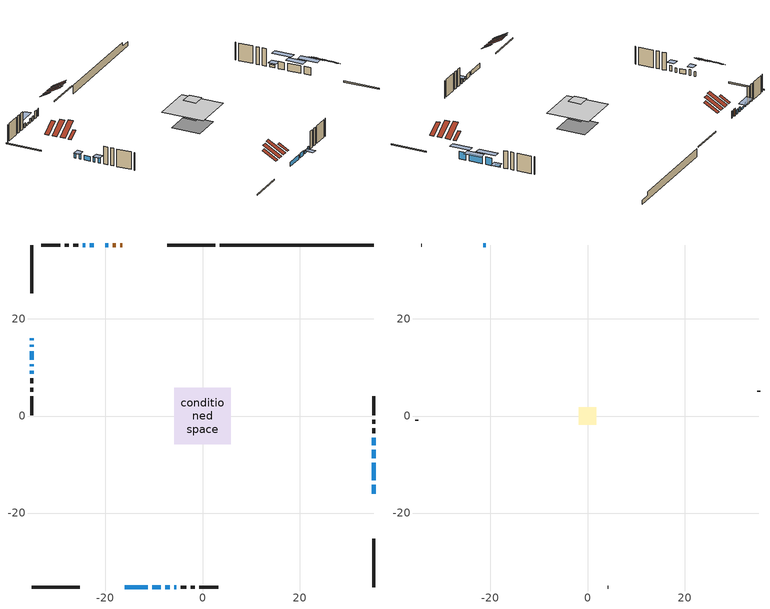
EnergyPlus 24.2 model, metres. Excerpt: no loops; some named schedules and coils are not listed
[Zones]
conditioned space
 floor outside (Floor1 construction): -1.77,-1.77 -1.77,1.77 1.77,1.77 1.77,-1.77 z0.61
 floor adiabatic (AdiabaticFloorConstruction): -5.82,-5.82 -5.82,5.82 5.82,5.82 5.82,-5.82 z3.05
 floor foundation (Slab1 construction): -3.96,-3.96 -3.96,3.96 3.96,3.96 3.96,-3.96 z-1.65
 wall outside (RimJoist1 construction): 2.65,35.26 -7.31,35.26 / -35.26,-35.26 -25.3,-35.26 / -35.26,35.26 -35.26,25.3 / 35.26,-35.26 35.26,-25.3 z0.61:0.91
 wall outside (AdiabaticWallConstruction 1): -16.57,35.26 -16.95,35.26 / -17.88,35.26 -18.49,35.26 z0.61:2.64
 wall outside (AdiabaticWallConstruction): 35.26,-16.04 35.26,-14.21 / 35.26,-13.28 35.26,-9.63 z0.61:2.69; -16.04,-35.26 -11.26,-35.26 / -10.33,-35.26 -8.56,-35.26 / -19.42,35.26 -20.09,35.26 / -35.26,16.04 -35.26,15.61 / -5.81,-35.26 -5.37,-35.26 / -24.21,35.26 -24.66,35.26 / -35.26,13.33 -35.26,11.63 / -35.26,10.71 -35.26,10.28 z0.61:1.83; -35.26,14.69 -35.26,14.25 z0.61:2.24; -7.63,-35.26 -6.74,-35.26 / -22.39,35.26 -23.28,35.26 z0.61:1.22; 35.26,-8.7 35.26,-6.92 z0.61:2.64; 35.26,-5.99 35.26,-4.51 z0.61:1.35; -35.26,9.35 -35.26,8.74 z0.61:2.26
 wall outside (Wall1 construction): -25.58,35.26 -26.66,35.26 / -4.44,-35.26 -3.36,-35.26 / -35.26,7.81 -35.26,6.73 / 35.26,-3.58 35.26,-2.51 z0.61:5.49
 wall outside (Wall2 construction): -27.59,35.26 -28.38,35.26 / -2.43,-35.26 -1.64,-35.26 / -35.26,5.8 -35.26,5.01 / 35.26,-1.58 35.26,-0.78 z0.61:5.49
 wall outside (Wall3 construction): -29.31,35.26 -33.25,35.26 / -0.71,-35.26 3.23,-35.26 / -35.26,4.08 -35.26,0.14 / 35.26,0.14 35.26,4.09 z0.61:5.49
 wall foundation (FoundationWall1 construction): 3.58,35.26,-1.65 3.58,35.26,0.61 32.09,35.26,0.61 32.09,35.26,-0.47 35.26,35.26,-0.47 35.26,35.26,-1.65
 window (WindowConstruction): 35.26,-16.04 35.26,-14.21 z0.61:2.69
 window (WindowConstruction 5): -16.04,-35.26 -11.26,-35.26 z0.61:1.83
 window (WindowConstruction 6): -10.33,-35.26 -8.56,-35.26 z0.61:1.83
 window (WindowConstruction 7): 35.26,-13.28 35.26,-9.63 z0.61:2.69
 window (WindowConstruction 8): -19.42,35.26 -20.09,35.26 z0.61:1.83
 window (WindowConstruction 9): -35.26,16.04 -35.26,15.62 z0.61:1.83
 window (WindowConstruction 10): -35.26,14.69 -35.26,14.25 z0.61:2.23
 window (WindowConstruction 12): -7.63,-35.26 -6.74,-35.26 z0.61:1.22
 window (WindowConstruction 13): -5.81,-35.26 -5.37,-35.26 z0.61:1.83
 window (WindowConstruction 1): 35.26,-8.7 35.26,-6.92 z0.61:2.64
 window (WindowConstruction 14): -22.39,35.26 -23.28,35.26 z0.61:1.22
 window (WindowConstruction 15): -24.21,35.26 -24.65,35.26 z0.61:1.83
 window (WindowConstruction 2): 35.26,-5.99 35.26,-4.51 z0.61:1.35
 window (WindowConstruction 3): -35.26,13.32 -35.26,11.63 z0.61:1.83
 window (WindowConstruction 4): -35.26,10.71 -35.26,10.28 z0.61:1.83
 window (WindowConstruction 11): -35.26,9.35 -35.26,8.74 z0.61:2.26
 door (Door): -16.57,35.26 -16.95,35.26 z0.61:2.64
 door (Door 1): -17.88,35.26 -18.49,35.26 z0.61:2.64
 ceiling adiabatic (AdiabaticFloorConstruction): 5.82,-5.82 5.82,5.82 -5.82,5.82 -5.82,-5.82 z3.05
 roof outside (Roof1 construction): -9.35,35.26,5.49 -9.35,31.42,7.72 -8.24,31.42,7.72 -8.24,35.26,5.49; -23.26,-35.26,5.49 -23.26,-31.42,7.72 -24.37,-31.42,7.72 -24.37,-35.26,5.49; -35.26,23.26,5.49 -31.42,23.26,7.72 -31.42,24.37,7.72 -35.26,24.37,5.49; 35.26,-23.26,5.49 31.42,-23.26,7.72 31.42,-24.37,7.72 35.26,-24.37,5.49
 roof outside (Roof3 construction): -13.95,35.26,5.49 -13.95,30.4,8.32 -12.54,30.4,8.32 -12.54,35.26,5.49; -18.66,-35.26,5.49 -18.66,-30.4,8.32 -20.07,-30.4,8.32 -20.07,-35.26,5.49; -35.26,18.66,5.49 -30.4,18.66,8.32 -30.4,20.07,8.32 -35.26,20.07,5.49; 35.26,-18.66,5.49 30.4,-18.66,8.32 30.4,-20.07,8.32 35.26,-20.07,5.49
 roof outside (Roof4 construction): -15.64,35.26,5.49 -15.64,32.62,7.02 -14.88,32.62,7.02 -14.88,35.26,5.49; -16.97,-35.26,5.49 -16.97,-32.62,7.02 -17.73,-32.62,7.02 -17.73,-35.26,5.49; -35.26,16.97,5.49 -32.62,16.97,7.02 -32.62,17.73,7.02 -35.26,17.73,5.49; 35.26,-16.97,5.49 32.62,-16.97,7.02 32.62,-17.73,7.02 35.26,-17.73,5.49
attic - vented
 floor to conditioned space (Floor2 construction Reversed): -1.77,-1.77 -1.77,1.77 1.77,1.77 1.77,-1.77 z5.49
 floor to conditioned space (Floor3 construction Reversed): -1.74,-1.74 -1.74,1.74 1.74,1.74 1.74,-1.74 z5.49
 wall outside (AdiabaticWallConstruction): -21.02,35.26 -21.46,35.26 z0.61:1.83
 wall outside (Wall4 construction): -34.18,35.26 -34.33,35.26 / 4.16,-35.26 4.31,-35.26 / -35.26,-0.79 -35.26,-0.93 / 35.26,5.02 35.26,5.16 z0.61:5.49
 window (WindowConstruction 16): -21.02,35.26 -21.46,35.26 z0.61:1.83
 roof outside (Roof2 construction): -11.61,35.26,5.49 -11.61,30.65,8.18 -10.28,30.65,8.18 -10.28,35.26,5.49; -21,-35.26,5.49 -21,-30.65,8.18 -22.33,-30.65,8.18 -22.33,-35.26,5.49; -35.26,21,5.49 -30.65,21,8.18 -30.65,22.33,8.18 -35.26,22.33,5.49; 35.26,-21,5.49 30.65,-21,8.18 30.65,-22.33,8.18 35.26,-22.33,5.49
shading: 35.26,-12.38 35.26,-17.87 37.09,-17.87 37.09,-12.38 z4.52; 35.26,-9.02 35.26,-13.89 37.09,-13.89 37.09,-9.02 z3.3; -35.26,13.64 -35.26,15.3 -37.09,15.3 -37.09,13.64 z2.84; -6.44,-35.26 -7.93,-35.26 -7.93,-37.7 -6.44,-37.7 z1.52; 35.26,-5.09 35.26,-10.53 37.09,-10.53 37.09,-5.09 z4.47; -25.11,35.26 -20.56,35.26 -20.56,37.09 -25.11,37.09 z3.05; 35.26,-4.21 35.26,-6.29 37.09,-6.29 37.09,-4.21 z1.65; -35.26,8.13 -35.26,9.96 -37.09,9.96 -37.09,8.13 z2.87
[Building]
Building 1: Terrain=Suburbs
[Site:Location]
Quebec Intl AP_QC: Latitude {deg}=46.8; Longitude {deg}=-71.38; Time Zone {hr}=-5; Elevation {m}=74; Keep Site Location Information=Yes
[Site:GroundTemperature:Shallow]
0.0108218, -2.24938, -2.43038, -1.3578, 2.94801, 7.23376, 10.9493, 13.303, 13.5029, 11.5886, 7.96783, 3.81355
[Site:WaterMainsTemperature]
Calculation Method=Schedule; Temperature Schedule=mains temperature schedule
[Material] Roughness=Rough; Thermal Absorptance=0.9
Name | Thickness {m} | Conductivity {W/m-K} | Density {kg/m3} | Specific Heat {J/kg-K} | Solar Absorptance | Visible Absorptance
asphalt or fiberglass shingles | 0.00635 | 0.162714 | 1121.4 | 1465.45 | 0.4 | 0.4
ceiling loosefill ins | 0.169333 | 0.0480833 | 16.02 | 1046.75 | 0.7 | 0.7
ceiling stud and cavity | 0.1397 | 0.14885 | 65.682 | 1177.47 | 0.7 | 0.7
ceiling stud and cavity 1 | 0.1397 | 0.0955869 | 65.682 | 1177.47 | 0.7 | 0.7
concrete 4.0 in. | 0.1016 | 1.803125 | 2242.8 | 837.4 | 0.7 | 0.7
concrete 8.0 in. | 0.2032 | 1.803125 | 2242.8 | 837.4 | 0.7 | 0.7
door material | 0.04445 | 0.053851 | 512.64 | 1214.23 | 0.7 | 0.7
exterior vertical ins | 0.0198382 | 0.029427 | 32.04 | 1214.23 | 0.7 | 0.7
floor covering | 0.0127 | 0.0433444 | 54.468 | 1339.84 | 0.6 | 0.6
floor rigid ins; roof rigid ins | 0.051816 | 0.029427 | 32.04 | 1214.23 | 0.7 | 0.7
floor rigid ins 1; wall rigid ins | 0.512978 | 0.029427 | 32.04 | 1214.23 | 0.7 | 0.7
floor stud and cavity | 0.1397 | 0.163516 | 92.3553 | 1139.71 | 0.7 | 0.7
floor stud and cavity 1 | 0.1397 | 1.75129 | 37.0049 | 1207.88 | 0.7 | 0.7
furniture material conditioned space 1 | 0.1524 | 0.115458 | 640.8 | 1214.23 | 0.6 | 0.6
gypsum board | 0.0127 | 0.160291 | 801 | 837.4 | 0.6 | 0.6
gypsum board 1 | 0.0127 | 0.160291 | 801 | 837.4 | 0.7 | 0.7
osb sheathing 0.5 in. | 0.0127 | 0.115458 | 512.64 | 1214.23 | 0.7 | 0.7
osb sheathing 0.75 in. | 0.01905 | 0.115458 | 512.64 | 1214.23 | 0.7 | 0.7
osb sheathing 2.0 in. | 0.0508 | 0.115458 | 512.64 | 1214.23 | 0.7 | 0.7
rim joist stud and cavity | 0.0508 | 0.0294815 | 125.044 | 1163.47 | 0.6 | 0.6
roof rigid ins 1 | 0.103632 | 0.029427 | 32.04 | 1214.23 | 0.7 | 0.7
roof stud and cavity | 0.2032 | 0.154348 | 78.34581 | 1123.46 | 0.7 | 0.7
roof stud and cavity 1 | 0.2032 | 0.244666 | 78.34581 | 1123.46 | 0.7 | 0.7
roof stud and cavity 2 | 0.2032 | 0.274329 | 78.34581 | 1123.46 | 0.7 | 0.7
wall stud and cavity | 0.1397 | 0.09367 | 139.0536 | 1170.24 | 0.7 | 0.7
wall stud and cavity 1 | 0.1397 | 0.102903 | 139.0536 | 1170.24 | 0.7 | 0.7
wall stud and cavity 2 | 0.1397 | 0.0914037 | 139.0536 | 1170.24 | 0.7 | 0.7
wall stud and cavity 3 | 0.0889 | 6.1454 | 50.32683 | 1063.81 | 0.6 | 0.6
wall stud and cavity 4 | 0.0889 | 0.380278 | 52.3479 | 1209.89 | 0.7 | 0.7
wall stud and cavity 5 | 0.0889 | 0.391764 | 83.0341 | 1211.67 | 0.7 | 0.7
wood siding | 0.0254 | 0.102417 | 544.68 | 1172.36 | 0.4 | 0.4
wood siding 1 | 0.00254 | 0.102417 | 544.68 | 1172.36 | 0.4 | 0.4
wood siding 2; wood siding 3; wood siding 4 | 0.0254 | 0.102417 | 544.68 | 1172.36 | 0.7 | 0.7
[WindowMaterial:SimpleGlazingSystem]
Name | U-Factor {W/m2-K} | Solar Heat Gain Coefficient
WindowMaterial | 4.19775 | 0.68
WindowMaterial 1 | 2.921331 | 0.67
WindowMaterial 10 | 3.04114 | 0.46
WindowMaterial 2 | 2.97584 | 0.61
WindowMaterial 3 | 2.95483 | 0.57
WindowMaterial 4 | 2.99685 | 0.5
WindowMaterial 5 | 2.88272 | 0.67
WindowMaterial 6 | 2.91963 | 0.62
WindowMaterial 7 | 2.96789 | 0.55
WindowMaterial 8 | 3.026374 | 0.48
WindowMaterial 9 | 3.00253 | 0.52
[Construction]
AdiabaticFloorConstruction: floor stud and cavity 1, floor rigid ins 1, osb sheathing 0.75 in., floor covering
AdiabaticWallConstruction: wood siding 3, wall rigid ins, wall stud and cavity 4, gypsum board
AdiabaticWallConstruction 1: wood siding 4, wall rigid ins, wall stud and cavity 4, gypsum board
Door; Door 1: door material
Floor1 construction: floor stud and cavity, floor rigid ins, osb sheathing 0.75 in., floor covering
Floor2 construction Reversed: gypsum board, ceiling stud and cavity, ceiling loosefill ins
Floor3 construction Reversed: gypsum board, ceiling stud and cavity 1, ceiling loosefill ins
FoundationWall1 construction: concrete 8.0 in., gypsum board 1
furniture construction conditioned space 1: furniture material conditioned space 1
PartitionWallConstruction: gypsum board, wall stud and cavity 5, gypsum board
RimJoist1 construction: wood siding 2, osb sheathing 2.0 in., rim joist stud and cavity
Roof1 construction: asphalt or fiberglass shingles, roof rigid ins, osb sheathing 0.75 in., roof stud and cavity, gypsum board
Roof2 construction: asphalt or fiberglass shingles
Roof3 construction: asphalt or fiberglass shingles, roof rigid ins 1, osb sheathing 0.75 in., roof stud and cavity 1, gypsum board
Roof4 construction: asphalt or fiberglass shingles, roof rigid ins 1, osb sheathing 0.75 in., roof stud and cavity 2, gypsum board
Slab1 construction: concrete 4.0 in.
Wall1 construction: wood siding, osb sheathing 0.5 in., wall stud and cavity, gypsum board
Wall2 construction: wood siding, osb sheathing 0.5 in., wall stud and cavity 1, gypsum board
Wall3 construction: wood siding, osb sheathing 0.5 in., wall stud and cavity 2, gypsum board
Wall4 construction: wood siding 1, wall stud and cavity 3
WindowConstruction; WindowConstruction 7: WindowMaterial
WindowConstruction 1: WindowMaterial 1
WindowConstruction 10: WindowMaterial 8
WindowConstruction 11: WindowMaterial 9
WindowConstruction 12; WindowConstruction 13; WindowConstruction 14; WindowConstruction 15; WindowConstruction 16: WindowMaterial 10
WindowConstruction 2: WindowMaterial 2
WindowConstruction 3: WindowMaterial 3
WindowConstruction 4; WindowConstruction 9: WindowMaterial 4
WindowConstruction 5: WindowMaterial 5
WindowConstruction 6: WindowMaterial 6
WindowConstruction 8: WindowMaterial 7
[Zone] Multiplier=1; Part of Total Floor Area=Yes
Name | Volume {m3}
attic - vented | 10.2589
conditioned space | 481.5
[Space]
Name | Zone | Volume {m3}
attic - vented 1 | attic - vented | 10.2589
conditioned space 1 | conditioned space | 481.5
[ZoneInfiltration:EffectiveLeakageArea]
infil attic - vented 1: Zone or Space=attic - vented 1; Schedule=Always On Discrete; Effective Air Leakage Area {cm2}=909.046; Stack Coefficient=0.00052629; Wind Coefficient=1.55e-05
[ZoneMixing]
whole house fan mix: Zone or Space=attic - vented; Schedule=Always On Continuous; Design Flow Rate Calculation Method=Flow/Zone; Design Flow Rate {m3/s}=0; Source Zone or Space=conditioned space
[SurfaceProperty:ExposedFoundationPerimeter]
Slab1: Exposed Perimeter Calculation Method=TotalExposedPerimeter; Total Exposed Perimeter {m}=31.68
[InternalMass] Zone or ZoneList=conditioned space; Space or SpaceList=conditioned space 1
Name | Construction | Surface Area {m2}
furniture mass conditioned space 1 | furniture construction conditioned space 1 | 84.3067
partition wall mass | PartitionWallConstruction | 210.767
[Lights]
interior lighting: Zone or ZoneList or Space or SpaceList=conditioned space 1; Schedule=interior lighting schedule; Design Level Calculation Method=LightingLevel; Lighting Level {W}=343.2; Return Air Fraction=0; Fraction Radiant=0.6; Fraction Visible=0.2; Fraction Replaceable=1
[People]
occupants: Zone or ZoneList or Space or SpaceList=conditioned space 1; Number of People Schedule=occupants schedule; Number of People Calculation Method=People; Number of People=3; Fraction Radiant=0.314171; Sensible Heat Fraction=0.56303; Activity Level Schedule=occupants activity schedule; Carbon Dioxide Generation Rate {m3/s-W}=0; Enable ASHRAE 55 Comfort Warnings=No; Mean Radiant Temperature Calculation Type=EnclosureAveraged
[ElectricEquipment] Zone or ZoneList or Space or SpaceList=conditioned space 1; Design Level Calculation Method=EquipmentLevel
Name | Schedule | Design Level {W} | Fraction Latent | Fraction Radiant | Fraction Lost
clothes dryer | clothes dryer schedule | 140.772 | 0.015 | 0.081 | 0.85
clothes washer | clothes washer schedule | 32.1985 | 0.03 | 0.162 | 0.7
cooking range | cooking range schedule | 215.147 | 0.08 | 0.432 | 0.2
dishwasher | dishwasher schedule | 66.8632 | 0.3 | 0.18 | 0.4
fridge | fridge schedule | 72.9452 | 0 | 0.6 | 0
mech vent house fan | mech vent house fan schedule | 0.95 | 0 | 0 | 1
mech vent house fan cfis | mech vent house fan cfis schedule | 0 | 0 | 0 | 0
mech vent range fan 0 | mech vent range fan 0 schedule | 57 | 0 | 0 | 1
misc plug loads | misc plug loads schedule | 494.7 | 0.045 | 0.513 | 0.1
whole house fan | Always On Discrete | 0 | 0 | 0 | 1
[OtherEquipment] Zone or ZoneList or Space or SpaceList=conditioned space 1; Design Level Calculation Method=EquipmentLevel
Name | Fuel Type | Schedule | Design Level {W} | Fraction Latent | Fraction Radiant | Fraction Lost
clothes dryer 1 | Electricity | clothes dryer schedule | 0 | 0.015 | 0.081 | 0.85
cooking range 1 | Electricity | cooking range schedule | 0 | 0.08 | 0.432 | 0.2
general water use latent | None | general water use schedule | 62.594 | 1 | 0 | 0
general water use sensible | None | general water use schedule | -61.6891 | 0 | 0.6 | 0
mech vent house fan latent load | None | Always On Discrete | 0 | 1 | 0 | 0
mech vent house fan sensible load | None | Always On Discrete | 0 | 0 | 0 | 0
water heater energy adjustment1 | Electricity | Always On Discrete | 0.01 | 0 | 0 | 1
[ZoneInfiltration:DesignFlowRate] Zone or ZoneList or Space or SpaceList=conditioned space 1; Schedule=Always On Discrete; Design Flow Rate Calculation Method=Flow/Zone; Design Flow Rate {m3/s}=0
infil flow; natural vent flow; whole house fan flow
[ZoneControl:Thermostat]
conditioned space Thermostat: Zone or ZoneList=conditioned space; Control Type Schedule=conditioned space Thermostat Schedule; Control 1=conditioned space temperature setpoint; Temperature Difference Between Cutout And Setpoint {deltaC}=0
[ThermostatSetpoint:DualSetpoint]
conditioned space temperature setpoint: Heating Setpoint Temperature Schedule=heating setpoint; Cooling Setpoint Temperature Schedule=cooling setpoint
[AirLoopHVAC:UnitarySystem]
unit heater unitary system: Control Type=Load; Controlling Zone or Thermostat Location=conditioned space; Dehumidification Control Type=None; Availability Schedule=Always On Discrete; Supply Fan=unit heater supply fan; Fan Placement=BlowThrough; Supply Air Fan Operating Mode Schedule=unit heater auto fan schedule; Heating Coil=unit heater htg coil; DX Heating Coil Sizing Ratio=1; Use DOAS DX Cooling Coil=No; Minimum Supply Air Temperature {C}=2; Latent Load Control=SensibleOnlyLoadControl; Cooling Supply Air Flow Rate Method=None; Heating Supply Air Flow Rate Method=SupplyAirFlowRate; Heating Supply Air Flow Rate {m3/s}=0.00141584; No Load Supply Air Flow Rate Method=SupplyAirFlowRate; No Load Supply Air Flow Rate {m3/s}=0; No Load Supply Air Flow Rate Control Set To Low Speed=Yes; Maximum Supply Air Temperature {C}=48.8889; Maximum Outdoor Dry-Bulb Temperature for Supplemental Heater Operation {C}=21; Ancillary On-Cycle Electric Power {W}=0; Ancillary Off-Cycle Electric Power {W}=0
[Zone equipment]
conditioned space: electric baseboard, unit heater unitary system
[Foundation:Kiva]
Foundation Kiva 1: Initial Indoor Air Temperature {C}=18; Wall Height Above Grade {m}=0.609996; Wall Depth Below Slab {m}=0.2032; Custom Block Material Name 1=exterior vertical ins; Custom Block Depth 1 {m}=2.26; Custom Block X Position 1 {m}=0.2159; Custom Block Z Position 1 {m}=0
[Foundation:Kiva:Settings]
Soil Conductivity {W/m-K}=0.849921; Soil Density {kg/m3}=1842.3; Soil Specific Heat {J/kg-K}=418.7; Ground Solar Absorptivity=0.9; Ground Thermal Absorptivity=0.9; Ground Surface Roughness {m}=0.03; Far-Field Width {m}=40; Deep-Ground Boundary Condition=ZeroFlux; Deep-Ground Depth {m}=40; Minimum Cell Dimension {m}=0.2; Maximum Cell Growth Coefficient=3; Simulation Timestep=Timestep
[Exterior:Lights]
exterior lighting: Schedule=exterior lighting schedule; Design Level {W}=75.6
[EnergyManagementSystem:Sensor] Output:Variable or Output:Meter Index Key=conditioned space
Name | Output:Variable or Output:Meter
conditioned_space_clg_unmet_s | Zone Cooling Setpoint Not Met Time
conditioned_space_htg_unmet_s | Zone Heating Setpoint Not Met Time
fridge_tin_s; tin_s; tin_s_1 | Zone Mean Air Temperature
tout_s | Zone Outdoor Air Drybulb Temperature
win_s | Zone Air Humidity Ratio
[Schedule:Constant]
Name | Hourly Value
Always On Continuous; mech vent house fan schedule; mech vent house fan cfis schedule; Always On Discrete | 1
occupants activity schedule | 117.228
fridge schedule; unit heater auto fan schedule | 0
[Schedule:Week:Daily]
interior lighting schedule Week Rule - Jan1-Jan27: interior lighting schedule day, interior lighting schedule day, interior lighting schedule day, interior lighting schedule day, interior lighting schedule day, interior lighting schedule day, interior lighting schedule day, interior lighting schedule default day, interior lighting schedule default day, interior lighting schedule default day, interior lighting schedule default day, interior lighting schedule default day
interior lighting schedule Week Rule - Jan28-Feb3: interior lighting schedule day, interior lighting schedule day, interior lighting schedule day, interior lighting schedule day, interior lighting schedule day 1, interior lighting schedule day 1, interior lighting schedule day 1, interior lighting schedule default day, interior lighting schedule default day, interior lighting schedule default day, interior lighting schedule default day, interior lighting schedule default day
interior lighting schedule Week Rule - Feb4-Feb24: interior lighting schedule day 1, interior lighting schedule day 1, interior lighting schedule day 1, interior lighting schedule day 1, interior lighting schedule day 1, interior lighting schedule day 1, interior lighting schedule day 1, interior lighting schedule default day, interior lighting schedule default day, interior lighting schedule default day, interior lighting schedule default day, interior lighting schedule default day
interior lighting schedule Week Rule - Feb25-Mar3: interior lighting schedule day 1, interior lighting schedule day 1, interior lighting schedule day 1, interior lighting schedule day 1, interior lighting schedule day 2, interior lighting schedule day 2, interior lighting schedule day 2, interior lighting schedule default day, interior lighting schedule default day, interior lighting schedule default day, interior lighting schedule default day, interior lighting schedule default day
interior lighting schedule Week Rule - Mar4-Mar31: interior lighting schedule day 2, interior lighting schedule day 2, interior lighting schedule day 2, interior lighting schedule day 2, interior lighting schedule day 2, interior lighting schedule day 2, interior lighting schedule day 2, interior lighting schedule default day, interior lighting schedule default day, interior lighting schedule default day, interior lighting schedule default day, interior lighting schedule default day
interior lighting schedule Week Rule - Apr1-Apr28: interior lighting schedule day 3, interior lighting schedule day 3, interior lighting schedule day 3, interior lighting schedule day 3, interior lighting schedule day 3, interior lighting schedule day 3, interior lighting schedule day 3, interior lighting schedule default day, interior lighting schedule default day, interior lighting schedule default day, interior lighting schedule default day, interior lighting schedule default day
interior lighting schedule Week Rule - Apr29-May5: interior lighting schedule day 3, interior lighting schedule day 3, interior lighting schedule day 4, interior lighting schedule day 4, interior lighting schedule day 4, interior lighting schedule day 4, interior lighting schedule day 4, interior lighting schedule default day, interior lighting schedule default day, interior lighting schedule default day, interior lighting schedule default day, interior lighting schedule default day
interior lighting schedule Week Rule - May6-May26: interior lighting schedule day 4, interior lighting schedule day 4, interior lighting schedule day 4, interior lighting schedule day 4, interior lighting schedule day 4, interior lighting schedule day 4, interior lighting schedule day 4, interior lighting schedule default day, interior lighting schedule default day, interior lighting schedule default day, interior lighting schedule default day, interior lighting schedule default day
interior lighting schedule Week Rule - May27-Jun2: interior lighting schedule day 4, interior lighting schedule day 4, interior lighting schedule day 4, interior lighting schedule day 4, interior lighting schedule day 4, interior lighting schedule day 5, interior lighting schedule day 5, interior lighting schedule default day, interior lighting schedule default day, interior lighting schedule default day, interior lighting schedule default day, interior lighting schedule default day
interior lighting schedule Week Rule - Jun3-Jun30: interior lighting schedule day 5, interior lighting schedule day 5, interior lighting schedule day 5, interior lighting schedule day 5, interior lighting schedule day 5, interior lighting schedule day 5, interior lighting schedule day 5, interior lighting schedule default day, interior lighting schedule default day, interior lighting schedule default day, interior lighting schedule default day, interior lighting schedule default day
interior lighting schedule Week Rule - Jul1-Jul28: interior lighting schedule day 6, interior lighting schedule day 6, interior lighting schedule day 6, interior lighting schedule day 6, interior lighting schedule day 6, interior lighting schedule day 6, interior lighting schedule day 6, interior lighting schedule default day, interior lighting schedule default day, interior lighting schedule default day, interior lighting schedule default day, interior lighting schedule default day
interior lighting schedule Week Rule - Jul29-Aug4: interior lighting schedule day 6, interior lighting schedule day 6, interior lighting schedule day 6, interior lighting schedule day 7, interior lighting schedule day 7, interior lighting schedule day 7, interior lighting schedule day 7, interior lighting schedule default day, interior lighting schedule default day, interior lighting schedule default day, interior lighting schedule default day, interior lighting schedule default day
interior lighting schedule Week Rule - Aug5-Aug25: interior lighting schedule day 7, interior lighting schedule day 7, interior lighting schedule day 7, interior lighting schedule day 7, interior lighting schedule day 7, interior lighting schedule day 7, interior lighting schedule day 7, interior lighting schedule default day, interior lighting schedule default day, interior lighting schedule default day, interior lighting schedule default day, interior lighting schedule default day
interior lighting schedule Week Rule - Aug26-Sep1: interior lighting schedule day 7, interior lighting schedule day 7, interior lighting schedule day 7, interior lighting schedule day 7, interior lighting schedule day 7, interior lighting schedule day 7, interior lighting schedule day 8, interior lighting schedule default day, interior lighting schedule default day, interior lighting schedule default day, interior lighting schedule default day, interior lighting schedule default day
interior lighting schedule Week Rule - Sep2-Sep29: interior lighting schedule day 8, interior lighting schedule day 8, interior lighting schedule day 8, interior lighting schedule day 8, interior lighting schedule day 8, interior lighting schedule day 8, interior lighting schedule day 8, interior lighting schedule default day, interior lighting schedule default day, interior lighting schedule default day, interior lighting schedule default day, interior lighting schedule default day
interior lighting schedule Week Rule - Sep30-Oct6: interior lighting schedule day 8, interior lighting schedule day 9, interior lighting schedule day 9, interior lighting schedule day 9, interior lighting schedule day 9, interior lighting schedule day 9, interior lighting schedule day 9, interior lighting schedule default day, interior lighting schedule default day, interior lighting schedule default day, interior lighting schedule default day, interior lighting schedule default day
interior lighting schedule Week Rule - Oct7-Oct27: interior lighting schedule day 9, interior lighting schedule day 9, interior lighting schedule day 9, interior lighting schedule day 9, interior lighting schedule day 9, interior lighting schedule day 9, interior lighting schedule day 9, interior lighting schedule default day, interior lighting schedule default day, interior lighting schedule default day, interior lighting schedule default day, interior lighting schedule default day
interior lighting schedule Week Rule - Oct28-Nov3: interior lighting schedule day 9, interior lighting schedule day 9, interior lighting schedule day 9, interior lighting schedule day 9, interior lighting schedule day 10, interior lighting schedule day 10, interior lighting schedule day 10, interior lighting schedule default day, interior lighting schedule default day, interior lighting schedule default day, interior lighting schedule default day, interior lighting schedule default day
interior lighting schedule Week Rule - Nov4-Nov24: interior lighting schedule day 10, interior lighting schedule day 10, interior lighting schedule day 10, interior lighting schedule day 10, interior lighting schedule day 10, interior lighting schedule day 10, interior lighting schedule day 10, interior lighting schedule default day, interior lighting schedule default day, interior lighting schedule default day, interior lighting schedule default day, interior lighting schedule default day
interior lighting schedule Week Rule - Nov25-Dec1: interior lighting schedule day 10, interior lighting schedule day 10, interior lighting schedule day 10, interior lighting schedule day 10, interior lighting schedule day 10, interior lighting schedule day 10, interior lighting schedule day 11, interior lighting schedule default day, interior lighting schedule default day, interior lighting schedule default day, interior lighting schedule default day, interior lighting schedule default day
interior lighting schedule Week Rule - Dec2-Dec31: interior lighting schedule day 11, interior lighting schedule day 11, interior lighting schedule day 11, interior lighting schedule day 11, interior lighting schedule day 11, interior lighting schedule day 11, interior lighting schedule day 11, interior lighting schedule default day, interior lighting schedule default day, interior lighting schedule default day, interior lighting schedule default day, interior lighting schedule default day
occupants schedule Week Rule - Jan1-Dec31: occupants schedule day, occupants schedule day, occupants schedule day, occupants schedule day, occupants schedule day, occupants schedule day, occupants schedule day, occupants schedule default day, occupants schedule default day, occupants schedule default day, occupants schedule default day, occupants schedule default day
clothes dryer schedule Week Rule - Jan1-Dec31: clothes dryer schedule day, clothes dryer schedule day, clothes dryer schedule day, clothes dryer schedule day, clothes dryer schedule day, clothes dryer schedule day, clothes dryer schedule day, clothes dryer schedule default day, clothes dryer schedule default day, clothes dryer schedule default day, clothes dryer schedule default day, clothes dryer schedule default day
clothes washer schedule Week Rule - Jan1-Dec31: clothes washer schedule day, clothes washer schedule day, clothes washer schedule day, clothes washer schedule day, clothes washer schedule day, clothes washer schedule day, clothes washer schedule day, clothes washer schedule default day, clothes washer schedule default day, clothes washer schedule default day, clothes washer schedule default day, clothes washer schedule default day
cooking range schedule Week Rule - Jan1-Dec31: cooking range schedule day, cooking range schedule day, cooking range schedule day, cooking range schedule day, cooking range schedule day, cooking range schedule day, cooking range schedule day, cooking range schedule default day, cooking range schedule default day, cooking range schedule default day, cooking range schedule default day, cooking range schedule default day
dishwasher schedule Week Rule - Jan1-Dec31: dishwasher schedule day, dishwasher schedule day, dishwasher schedule day, dishwasher schedule day, dishwasher schedule day, dishwasher schedule day, dishwasher schedule day, dishwasher schedule default day, dishwasher schedule default day, dishwasher schedule default day, dishwasher schedule default day, dishwasher schedule default day
mech vent range fan 0 schedule Week Rule - Jan1-Dec31: mech vent range fan 0 schedule day, mech vent range fan 0 schedule day, mech vent range fan 0 schedule day, mech vent range fan 0 schedule day, mech vent range fan 0 schedule day, mech vent range fan 0 schedule day, mech vent range fan 0 schedule day, mech vent range fan 0 schedule default day, mech vent range fan 0 schedule default day, mech vent range fan 0 schedule default day, mech vent range fan 0 schedule default day, mech vent range fan 0 schedule default day
misc plug loads schedule Week Rule - Jan1-Dec31: misc plug loads schedule day, misc plug loads schedule day, misc plug loads schedule day, misc plug loads schedule day, misc plug loads schedule day, misc plug loads schedule day, misc plug loads schedule day, misc plug loads schedule default day, misc plug loads schedule default day, misc plug loads schedule default day, misc plug loads schedule default day, misc plug loads schedule default day
general water use schedule Week Rule - Jan1-Dec31: general water use schedule day, general water use schedule day, general water use schedule day, general water use schedule day, general water use schedule day, general water use schedule day, general water use schedule day, general water use schedule default day, general water use schedule default day, general water use schedule default day, general water use schedule default day, general water use schedule default day
exterior lighting schedule Week Rule - Jan1-Jan27: exterior lighting schedule day, exterior lighting schedule day, exterior lighting schedule day, exterior lighting schedule day, exterior lighting schedule day, exterior lighting schedule day, exterior lighting schedule day, exterior lighting schedule default day, exterior lighting schedule default day, exterior lighting schedule default day, exterior lighting schedule default day, exterior lighting schedule default day
exterior lighting schedule Week Rule - Jan28-Feb3: exterior lighting schedule day, exterior lighting schedule day, exterior lighting schedule day, exterior lighting schedule day, exterior lighting schedule day 1, exterior lighting schedule day 1, exterior lighting schedule day 1, exterior lighting schedule default day, exterior lighting schedule default day, exterior lighting schedule default day, exterior lighting schedule default day, exterior lighting schedule default day
exterior lighting schedule Week Rule - Feb4-Feb24: exterior lighting schedule day 1, exterior lighting schedule day 1, exterior lighting schedule day 1, exterior lighting schedule day 1, exterior lighting schedule day 1, exterior lighting schedule day 1, exterior lighting schedule day 1, exterior lighting schedule default day, exterior lighting schedule default day, exterior lighting schedule default day, exterior lighting schedule default day, exterior lighting schedule default day
exterior lighting schedule Week Rule - Feb25-Mar3: exterior lighting schedule day 1, exterior lighting schedule day 1, exterior lighting schedule day 1, exterior lighting schedule day 1, exterior lighting schedule day 2, exterior lighting schedule day 2, exterior lighting schedule day 2, exterior lighting schedule default day, exterior lighting schedule default day, exterior lighting schedule default day, exterior lighting schedule default day, exterior lighting schedule default day
[Schedule:Year]
interior lighting schedule: interior lighting schedule Week Rule - Jan1-Jan27, 1, 1, 1, 27, interior lighting schedule Week Rule - Jan28-Feb3, 1, 28, 2, 3, interior lighting schedule Week Rule - Feb4-Feb24, 2, 4, 2, 24, interior lighting schedule Week Rule - Feb25-Mar3, 2, 25, 3, 3, interior lighting schedule Week Rule - Mar4-Mar31, 3, 4, 3, 31, interior lighting schedule Week Rule - Apr1-Apr28, 4, 1, 4, 28, interior lighting schedule Week Rule - Apr29-May5, 4, 29, 5, 5, interior lighting schedule Week Rule - May6-May26, 5, 6, 5, 26, interior lighting schedule Week Rule - May27-Jun2, 5, 27, 6, 2, interior lighting schedule Week Rule - Jun3-Jun30, 6, 3, 6, 30, interior lighting schedule Week Rule - Jul1-Jul28, 7, 1, 7, 28, interior lighting schedule Week Rule - Jul29-Aug4, 7, 29, 8, 4, interior lighting schedule Week Rule - Aug5-Aug25, 8, 5, 8, 25, interior lighting schedule Week Rule - Aug26-Sep1, 8, 26, 9, 1, interior lighting schedule Week Rule - Sep2-Sep29, 9, 2, 9, 29, interior lighting schedule Week Rule - Sep30-Oct6, 9, 30, 10, 6, interior lighting schedule Week Rule - Oct7-Oct27, 10, 7, 10, 27, interior lighting schedule Week Rule - Oct28-Nov3, 10, 28, 11, 3, interior lighting schedule Week Rule - Nov4-Nov24, 11, 4, 11, 24, interior lighting schedule Week Rule - Nov25-Dec1, 11, 25, 12, 1, interior lighting schedule Week Rule - Dec2-Dec31, 12, 2, 12, 31
occupants schedule: occupants schedule Week Rule - Jan1-Dec31, 1, 1, 12, 31
clothes dryer schedule: clothes dryer schedule Week Rule - Jan1-Dec31, 1, 1, 12, 31
clothes washer schedule: clothes washer schedule Week Rule - Jan1-Dec31, 1, 1, 12, 31
cooking range schedule: cooking range schedule Week Rule - Jan1-Dec31, 1, 1, 12, 31
dishwasher schedule: dishwasher schedule Week Rule - Jan1-Dec31, 1, 1, 12, 31
mech vent range fan 0 schedule: mech vent range fan 0 schedule Week Rule - Jan1-Dec31, 1, 1, 12, 31
misc plug loads schedule: misc plug loads schedule Week Rule - Jan1-Dec31, 1, 1, 12, 31
general water use schedule: general water use schedule Week Rule - Jan1-Dec31, 1, 1, 12, 31
exterior lighting schedule: exterior lighting schedule Week Rule - Jan1-Jan27, 1, 1, 1, 27, exterior lighting schedule Week Rule - Jan28-Feb3, 1, 28, 2, 3, exterior lighting schedule Week Rule - Feb4-Feb24, 2, 4, 2, 24, exterior lighting schedule Week Rule - Feb25-Mar3, 2, 25, 3, 3, exterior lighting schedule Week Rule - Mar4-Mar31, 3, 4, 3, 31, exterior lighting schedule Week Rule - Apr1-Apr28, 4, 1, 4, 28, exterior lighting schedule Week Rule - Apr29-May5, 4, 29, 5, 5, exterior lighting schedule Week Rule - May6-May26, 5, 6, 5, 26, exterior lighting schedule Week Rule - May27-Jun2, 5, 27, 6, 2, exterior lighting schedule Week Rule - Jun3-Jun30, 6, 3, 6, 30, exterior lighting schedule Week Rule - Jul1-Jul28, 7, 1, 7, 28, exterior lighting schedule Week Rule - Jul29-Aug4, 7, 29, 8, 4, exterior lighting schedule Week Rule - Aug5-Aug25, 8, 5, 8, 25, exterior lighting schedule Week Rule - Aug26-Sep1, 8, 26, 9, 1, exterior lighting schedule Week Rule - Sep2-Sep29, 9, 2, 9, 29, exterior lighting schedule Week Rule - Sep30-Oct6, 9, 30, 10, 6, exterior lighting schedule Week Rule - Oct7-Oct27, 10, 7, 10, 27, exterior lighting schedule Week Rule - Oct28-Nov3, 10, 28, 11, 3, exterior lighting schedule Week Rule - Nov4-Nov24, 11, 4, 11, 24, exterior lighting schedule Week Rule - Nov25-Dec1, 11, 25, 12, 1, exterior lighting schedule Week Rule - Dec2-Dec31, 12, 2, 12, 31
[Schedule:Compact]
conditioned space Thermostat Schedule: Through: 12/31, For: AllDays, Until: 24:00, 4
mains temperature schedule: Through: 01/01, For: AllDays, Until: 24:00, 5.175, Through: 01/02, For: AllDays, Until: 24:00, 5.10167, Through: 01/03, For: AllDays, Until: 24:00, 5.02889, Through: 01/04, For: AllDays, Until: 24:00, 4.95778, Through: 01/05, For: AllDays, Until: 24:00, 4.88778, Through: 01/06, For: AllDays, Until: 24:00, 4.81833, Through: 01/07, For: AllDays, Until: 24:00, 4.75056, Through: 01/08, For: AllDays, Until: 24:00, 4.68389, Through: 01/09, For: AllDays, Until: 24:00, 4.61833, Through: 01/10, For: AllDays, Until: 24:00, 4.55389, Through: 01/11, For: AllDays, Until: 24:00, 4.49056, Through: 01/12, For: AllDays, Until: 24:00, 4.42889, Through: 01/13, For: AllDays, Until: 24:00, 4.36778, Through: 01/14, For: AllDays, Until: 24:00, 4.30889, Through: 01/15, For: AllDays, Until: 24:00, 4.25056, Through: 01/16, For: AllDays, Until: 24:00, 4.19389, Through: 01/17, For: AllDays, Until: 24:00, 4.13833, Through: 01/18, For: AllDays, Until: 24:00, 4.08444, Through: 01/19, For: AllDays, Until: 24:00, 4.03167, Through: 01/20, For: AllDays, Until: 24:00, 3.98056, Through: 01/21, For: AllDays, Until: 24:00, 3.93056, Through: 01/22, For: AllDays, Until: 24:00, 3.88222, Through: 01/23, For: AllDays, Until: 24:00, 3.835, Through: 01/24, For: AllDays, Until: 24:00, 3.78944, Through: 01/25, For: AllDays, Until: 24:00, 3.74556, Through: 01/26, For: AllDays, Until: 24:00, 3.70278, Through: 01/27, For: AllDays, Until: 24:00, 3.66167, Through: 01/28, For: AllDays, Until: 24:00, 3.62167, Through: 01/29, For: AllDays, Until: 24:00, 3.58389, Through: 01/30, For: AllDays, Until: 24:00, 3.54722, Through: 01/31, For: AllDays, Until: 24:00, 3.51167, Through: 02/01, For: AllDays, Until: 24:00, 3.47833, Through: 02/02, For: AllDays, Until: 24:00, 3.44611, Through: 02/03, For: AllDays, Until: 24:00, 3.41556, Through: 02/04, For: AllDays, Until: 24:00, 3.38667, Through: 02/05, For: AllDays, Until: 24:00, 3.35944, Through: 02/06, For: AllDays, Until: 24:00, 3.33389, Through: 02/07, For: AllDays, Until: 24:00, 3.30944, Through: 02/08, For: AllDays, Until: 24:00, 3.28667, Through: 02/09, For: AllDays, Until: 24:00, 3.26611, Through: 02/10, For: AllDays, Until: 24:00, 3.24667, Through: 02/11, For: AllDays, Until: 24:00, 3.22889, Through: 02/12, For: AllDays, Until: 24:00, 3.21278, Through: 02/13, For: AllDays, Until: 24:00, 3.19833, Through: 02/14, For: AllDays, Until: 24:00, 3.18556, Through: 02/15, For: AllDays, Until: 24:00, 3.17389, Through: 02/16, For: AllDays, Until: 24:00, 3.16444, Through: 02/17, For: AllDays, Until: 24:00, 3.15667, Through: 02/18, For: AllDays, Until: 24:00, 3.15056, Through: 02/19, For: AllDays, Until: 24:00, 3.14556, Through: 02/20, For: AllDays, Until: 24:00, 3.14278, Through: 02/21, For: AllDays, Until: 24:00, 3.14111, Through: 02/22, For: AllDays, Until: 24:00, 3.14167, Through: 02/23, For: AllDays, Until: 24:00, 3.14333, Through: 02/24, For: AllDays, Until: 24:00, 3.14722, Through: 02/25, For: AllDays, Until: 24:00, 3.15222, Through: 02/26, For: AllDays, Until: 24:00, 3.15944, Through: 02/27, For: AllDays, Until: 24:00, 3.16778, Through: 02/28, For: AllDays, Until: 24:00, 3.17778, Through: 03/01, For: AllDays, Until: 24:00, 3.18944, Through: 03/02, For: AllDays, Until: 24:00, 3.20333, Through: 03/03, For: AllDays, Until: 24:00, 3.21833, Through: 03/04, For: AllDays, Until: 24:00, 3.235, Through: 03/05, For: AllDays, Until: 24:00, 3.25333, Through: 03/06, For: AllDays, Until: 24:00, 3.27333, Through: 03/07, For: AllDays, Until: 24:00, 3.29444, Through: 03/08, For: AllDays, Until: 24:00, 3.31778, Through: 03/09, For: AllDays, Until: 24:00, 3.34222, Through: 03/10, For: AllDays, Until: 24:00, 3.36889, Through: 03/11, For: AllDays, Until: 24:00, 3.39667, Through: 03/12, For: AllDays, Until: 24:00, 3.42611, Through: 03/13, For: AllDays, Until: 24:00, 3.45722, Through: 03/14, For: AllDays, Until: 24:00, 3.49, Through: 03/15, For: AllDays, Until: 24:00, 3.52389, Through: 03/16, For: AllDays, Until: 24:00, 3.55944, Through: 03/17, For: AllDays, Until: 24:00, 3.59667, Through: 03/18, For: AllDays, Until: 24:00, 3.63556, Through: 03/19, For: AllDays, Until: 24:00, 3.67556, Through: 03/20, For: AllDays, Until: 24:00, 3.71722, Through: 03/21, For: AllDays, Until: 24:00, 3.76056, Through: 03/22, For: AllDays, Until: 24:00, 3.80556, Through: 03/23, For: AllDays, Until: 24:00, 3.85111, Through: 03/24, For: AllDays, Until: 24:00, 3.89889, Through: 03/25, For: AllDays, Until: 24:00, 3.94778, Through: 03/26, For: AllDays, Until: 24:00, 3.99833, Through: 03/27, For: AllDays, Until: 24:00, 4.05, Through: 03/28, For: AllDays, Until: 24:00, 4.10333, Through: 03/29, For: AllDays, Until: 24:00, 4.15778, Through: 03/30, For: AllDays, Until: 24:00, 4.21333, Through: 03/31, For: AllDays, Until: 24:00, 4.27056, Through: 04/01, For: AllDays, Until: 24:00, 4.32944, Through: 04/02, For: AllDays, Until: 24:00, 4.38889, Through: 04/03, For: AllDays, Until: 24:00, 4.45, Through: 04/04, For: AllDays, Until: 24:00, 4.51222, Through: 04/05, For: AllDays, Until: 24:00, 4.57611, Through: 04/06, For: AllDays, Until: 24:00, 4.64056, Through: 04/07, For: AllDays, Until: 24:00, 4.70667, Through: 04/08, For: AllDays, Until: 24:00, 4.77389, Through: 04/09, For: AllDays, Until: 24:00, 4.84222, Through: 04/10, For: AllDays, Until: 24:00, 4.91167, Through: 04/11, For: AllDays, Until: 24:00, 4.98278, Through: 04/12, For: AllDays, Until: 24:00, 5.05444, Through: 04/13, For: AllDays, Until: 24:00, 5.12722, Through: 04/14, For: AllDays, Until: 24:00, 5.20111, Through: 04/15, For: AllDays, Until: 24:00, 5.27611, Through: 04/16, For: AllDays, Until: 24:00, 5.35167, Through: 04/17, For: AllDays, Until: 24:00, 5.42889, Through: 04/18, For: AllDays, Until: 24:00, 5.50667, Through: 04/19, For: AllDays, Until: 24:00, 5.58556, Through: 04/20, For: AllDays, Until: 24:00, 5.665, Through: 04/21, For: AllDays, Until: 24:00, 5.74611, Through: 04/22, For: AllDays, Until: 24:00, 5.82722, Through: 04/23, For: AllDays, Until: 24:00, 5.91, Through: 04/24, For: AllDays, Until: 24:00, 5.99278, Through: 04/25, For: AllDays, Until: 24:00, 6.07722, Through: 04/26, For: AllDays, Until: 24:00, 6.16167, Through: 04/27, For: AllDays, Until: 24:00, 6.24722, Through: 04/28, For: AllDays, Until: 24:00, 6.33389, Through: 04/29, For: AllDays, Until: 24:00, 6.42056, Through: 04/30, For: AllDays, Until: 24:00, 6.50833, Through: 05/01, For: AllDays, Until: 24:00, 6.59667, Through: 05/02, For: AllDays, Until: 24:00, 6.68556, Through: 05/03, For: AllDays, Until: 24:00, 6.775, Through: 05/04, For: AllDays, Until: 24:00, 6.86556, Through: 05/05, For: AllDays, Until: 24:00, 6.95611, Through: 05/06, For: AllDays, Until: 24:00, 7.04722, Through: 05/07, For: AllDays, Until: 24:00, 7.13889, Through: 05/08, For: AllDays, Until: 24:00, 7.23111, Through: 05/09, For: AllDays, Until: 24:00, 7.32333, Through: 05/10, For: AllDays, Until: 24:00, 7.41667, Through: 05/11, For: AllDays, Until: 24:00, 7.51, Through: 05/12, For: AllDays, Until: 24:00, 7.60389, Through: 05/13, For: AllDays, Until: 24:00, 7.69778, Through: 05/14, For: AllDays, Until: 24:00, 7.79222, Through: 05/15, For: AllDays, Until: 24:00, 7.88667, Through: 05/16, For: AllDays, Until: 24:00, 7.98167, Through: 05/17, For: AllDays, Until: 24:00, 8.07667, Through: 05/18, For: AllDays, Until: 24:00, 8.17167, Through: 05/19, For: AllDays, Until: 24:00, 8.26722, Through: 05/20, For: AllDays, Until: 24:00, 8.36278, Through: 05/21, For: AllDays, Until: 24:00, 8.45833, Through: 05/22, For: AllDays, Until: 24:00, 8.55444, Through: 05/23, For: AllDays, Until: 24:00, 8.65, Through: 05/24, For: AllDays, Until: 24:00, 8.74611, Through: 05/25, For: AllDays, Until: 24:00, 8.84167, Through: 05/26, For: AllDays, Until: 24:00, 8.93722, Through: 05/27, For: AllDays, Until: 24:00, 9.03333, Through: 05/28, For: AllDays, Until: 24:00, 9.12889, Through: 05/29, For: AllDays, Until: 24:00, 9.22389, Through: 05/30, For: AllDays, Until: 24:00, 9.31944, Through: 05/31, For: AllDays, Until: 24:00, 9.41444, Through: 06/01, For: AllDays, Until: 24:00, 9.50944, Through: 06/02, For: AllDays, Until: 24:00, 9.60389, Through: 06/03, For: AllDays, Until: 24:00, 9.69833, Through: 06/04, For: AllDays, Until: 24:00, 9.79278, Through: 06/05, For: AllDays, Until: 24:00, 9.88667, Through: 06/06, For: AllDays, Until: 24:00, 9.98, Through: 06/07, For: AllDays, Until: 24:00, 10.0728, Through: 06/08, For: AllDays, Until: 24:00, 10.1656, Through: 06/09, For: AllDays, Until: 24:00, 10.2578, Through: 06/10, For: AllDays, Until: 24:00, 10.3494, Through: 06/11, For: AllDays, Until: 24:00, 10.4411, Through: 06/12, For: AllDays, Until: 24:00, 10.5317, Through: 06/13, For: AllDays, Until: 24:00, 10.6222, Through: 06/14, For: AllDays, Until: 24:00, 10.7117, Through: 06/15, For: AllDays, Until: 24:00, 10.8006, Through: 06/16, For: AllDays, Until: 24:00, 10.8889, Through: 06/17, For: AllDays, Until: 24:00, 10.9772, Through: 06/18, For: AllDays, Until: 24:00, 11.0639, Through: 06/19, For: AllDays, Until: 24:00, 11.1506, Through: 06/20, For: AllDays, Until: 24:00, 11.2361, Through: 06/21, For: AllDays, Until: 24:00, 11.3211, Through: 06/22, For: AllDays, Until: 24:00, 11.4056, Through: 06/23, For: AllDays, Until: 24:00, 11.4889, Through: 06/24, For: AllDays, Until: 24:00, 11.5711, Through: 06/25, For: AllDays, Until: 24:00, 11.6533, Through: 06/26, For: AllDays, Until: 24:00, 11.7339, Through: 06/27, For: AllDays, Until: 24:00, 11.8139, Through: 06/28, For: AllDays, Until: 24:00, 11.8928, Through: 06/29, For: AllDays, Until: 24:00, 11.9711, Through: 06/30, For: AllDays, Until: 24:00, 12.0483, Through: 07/01, For: AllDays, Until: 24:00, 12.1244, Through: 07/02, For: AllDays, Until: 24:00, 12.1994, Through: 07/03, For: AllDays, Until: 24:00, 12.2733, Through: 07/04, For: AllDays, Until: 24:00, 12.3467, Through: 07/05, For: AllDays, Until: 24:00, 12.4183, Through: 07/06, For: AllDays, Until: 24:00, 12.4894, Through: 07/07, For: AllDays, Until: 24:00, 12.5589, Through: 07/08, For: AllDays, Until: 24:00, 12.6278, Through: 07/09, For: AllDays, Until: 24:00, 12.695, Through: 07/10, For: AllDays, Until: 24:00, 12.7617, Through: 07/11, For: AllDays, Until: 24:00, 12.8267, Through: 07/12, For: AllDays, Until: 24:00, 12.8906, Through: 07/13, For: AllDays, Until: 24:00, 12.9528, Through: 07/14, For: AllDays, Until: 24:00, 13.0144, Through: 07/15, For: AllDays, Until: 24:00, 13.0744, Through: 07/16, For: AllDays, Until: 24:00, 13.1333, Through: 07/17, For: AllDays, Until: 24:00, 13.1906, Through: 07/18, For: AllDays, Until: 24:00, 13.2467, Through: 07/19, For: AllDays, Until: 24:00, 13.3017, Through: 07/20, For: AllDays, Until: 24:00, 13.355, Through: 07/21, For: AllDays, Until: 24:00, 13.4072, Through: 07/22, For: AllDays, Until: 24:00, 13.4578, Through: 07/23, For: AllDays, Until: 24:00, 13.5067, Through: 07/24, For: AllDays, Until: 24:00, 13.5544, Through: 07/25, For: AllDays, Until: 24:00, 13.6011, Through: 07/26, For: AllDays, Until: 24:00, 13.6461, Through: 07/27, For: AllDays, Until: 24:00, 13.6894, Through: 07/28, For: AllDays, Until: 24:00, 13.7317, Through: 07/29, For: AllDays, Until: 24:00, 13.7722, Through: 07/30, For: AllDays, Until: 24:00, 13.8111, Through: 07/31, For: AllDays, Until: 24:00, 13.8489, Through: 08/01, For: AllDays, Until: 24:00, 13.8844, Through: 08/02, For: AllDays, Until: 24:00, 13.9189, Through: 08/03, For: AllDays, Until: 24:00, 13.9522, Through: 08/04, For: AllDays, Until: 24:00, 13.9833, Through: 08/05, For: AllDays, Until: 24:00, 14.0133, Through: 08/06, For: AllDays, Until: 24:00, 14.0411, Through: 08/07, For: AllDays, Until: 24:00, 14.0678, Through: 08/08, For: AllDays, Until: 24:00, 14.0933, Through: 08/09, For: AllDays, Until: 24:00, 14.1167, Through: 08/10, For: AllDays, Until: 24:00, 14.1383, Through: 08/11, For: AllDays, Until: 24:00, 14.1589, Through: 08/12, For: AllDays, Until: 24:00, 14.1772, Through: 08/13, For: AllDays, Until: 24:00, 14.1944, Through: 08/14, For: AllDays, Until: 24:00, 14.21, Through: 08/15, For: AllDays, Until: 24:00, 14.2233, Through: 08/16, For: AllDays, Until: 24:00, 14.2356, Through: 08/17, For: AllDays, Until: 24:00, 14.2461, Through: 08/18, For: AllDays, Until: 24:00, 14.255, Through: 08/19, For: AllDays, Until: 24:00, 14.2622, Through: 08/20, For: AllDays, Until: 24:00, 14.2678, Through: 08/21, For: AllDays, Until: 24:00, 14.2717, Through: 08/22, For: AllDays, Until: 24:00, 14.2739, Through: 08/23, For: AllDays, Until: 24:00, 14.2744, Through: 08/24, For: AllDays, Until: 24:00, 14.2733, Through: 08/25, For: AllDays, Until: 24:00, 14.2711, Through: 08/26, For: AllDays, Until: 24:00, 14.2667, Through: 08/27, For: AllDays, Until: 24:00, 14.2606, Through: 08/28, For: AllDays, Until: 24:00, 14.2528, Through: 08/29, For: AllDays, Until: 24:00, 14.2439, Through: 08/30, For: AllDays, Until: 24:00, 14.2328, Through: 08/31, For: AllDays, Until: 24:00, 14.2206, Through: 09/01, For: AllDays, Until: 24:00, 14.2061, Through: 09/02, For: AllDays, Until: 24:00, 14.1906, Through: 09/03, For: AllDays, Until: 24:00, 14.1728, Through: 09/04, For: AllDays, Until: 24:00, 14.1539, Through: 09/05, For: AllDays, Until: 24:00, 14.1333, Through: 09/06, For: AllDays, Until: 24:00, 14.1111, Through: 09/07, For: AllDays, Until: 24:00, 14.0872, Through: 09/08, For: AllDays, Until: 24:00, 14.0617, Through: 09/09, For: AllDays, Until: 24:00, 14.035, Through: 09/10, For: AllDays, Until: 24:00, 14.0061, Through: 09/11, For: AllDays, Until: 24:00, 13.9761, Through: 09/12, For: AllDays, Until: 24:00, 13.9444, Through: 09/13, For: AllDays, Until: 24:00, 13.9111, Through: 09/14, For: AllDays, Until: 24:00, 13.8761, Through: 09/15, For: AllDays, Until: 24:00, 13.84, Through: 09/16, For: AllDays, Until: 24:00, 13.8022, Through: 09/17, For: AllDays, Until: 24:00, 13.7628, Through: 09/18, For: AllDays, Until: 24:00, 13.7217, Through: 09/19, For: AllDays, Until: 24:00, 13.6794, Through: 09/20, For: AllDays, Until: 24:00, 13.6356, Through: 09/21, For: AllDays, Until: 24:00, 13.59, Through: 09/22, For: AllDays, Until: 24:00, 13.5433, Through: 09/23, For: AllDays, Until: 24:00, 13.4956, Through: 09/24, For: AllDays, Until: 24:00, 13.4456, Through: 09/25, For: AllDays, Until: 24:00, 13.395, Through: 09/26, For: AllDays, Until: 24:00, 13.3422, Through: 09/27, For: AllDays, Until: 24:00, 13.2883, Through: 09/28, For: AllDays, Until: 24:00, 13.2333, Through: 09/29, For: AllDays, Until: 24:00, 13.1772, Through: 09/30, For: AllDays, Until: 24:00, 13.1194, Through: 10/01, For: AllDays, Until: 24:00, 13.06, Through: 10/02, For: AllDays, Until: 24:00, 13, Through: 10/03, For: AllDays, Until: 24:00, 12.9383, Through: 10/04, For: AllDays, Until: 24:00, 12.8756, Through: 10/05, For: AllDays, Until: 24:00, 12.8111, Through: 10/06, For: AllDays, Until: 24:00, 12.7456, Through: 10/07, For: AllDays, Until: 24:00, 12.6794, Through: 10/08, For: AllDays, Until: 24:00, 12.6117, Through: 10/09, For: AllDays, Until: 24:00, 12.5428, Through: 10/10, For: AllDays, Until: 24:00, 12.4728, Through: 10/11, For: AllDays, Until: 24:00, 12.4017, Through: 10/12, For: AllDays, Until: 24:00, 12.3294, Through: 10/13, For: AllDays, Until: 24:00, 12.2561, Through: 10/14, For: AllDays, Until: 24:00, 12.1817, Through: 10/15, For: AllDays, Until: 24:00, 12.1061, Through: 10/16, For: AllDays, Until: 24:00, 12.03, Through: 10/17, For: AllDays, Until: 24:00, 11.9528, Through: 10/18, For: AllDays, Until: 24:00, 11.8744, Through: 10/19, For: AllDays, Until: 24:00, 11.795, Through: 10/20, For: AllDays, Until: 24:00, 11.715, Through: 10/21, For: AllDays, Until: 24:00, 11.6339, Through: 10/22, For: AllDays, Until: 24:00, 11.5517, Through: 10/23, For: AllDays, Until: 24:00, 11.4689, Through: 10/24, For: AllDays, Until: 24:00, 11.3856, Through: 10/25, For: AllDays, Until: 24:00, 11.3011, Through: 10/26, For: AllDays, Until: 24:00, 11.2161, Through: 10/27, For: AllDays, Until: 24:00, 11.13, Through: 10/28, For: AllDays, Until: 24:00, 11.0433, Through: 10/29, For: AllDays, Until: 24:00, 10.9561, Through: 10/30, For: AllDays, Until: 24:00, 10.8683, Through: 10/31, For: AllDays, Until: 24:00, 10.7794, Through: 11/01, For: AllDays, Until: 24:00, 10.6906, Through: 11/02, For: AllDays, Until: 24:00, 10.6006, Through: 11/03, For: AllDays, Until: 24:00, 10.51, Through: 11/04, For: AllDays, Until: 24:00, 10.4194, Through: 11/05, For: AllDays, Until: 24:00, 10.3278, Through: 11/06, For: AllDays, Until: 24:00, 10.2361, Through: 11/07, For: AllDays, Until: 24:00, 10.1439, Through: 11/08, For: AllDays, Until: 24:00, 10.0511, Through: 11/09, For: AllDays, Until: 24:00, 9.95778, Through: 11/10, For: AllDays, Until: 24:00, 9.86444, Through: 11/11, For: AllDays, Until: 24:00, 9.77056, Through: 11/12, For: AllDays, Until: 24:00, 9.67611, Through: 11/13, For: AllDays, Until: 24:00, 9.58167, Through: 11/14, For: AllDays, Until: 24:00, 9.48722, Through: 11/15, For: AllDays, Until: 24:00, 9.39222, Through: 11/16, For: AllDays, Until: 24:00, 9.29667, Through: 11/17, For: AllDays, Until: 24:00, 9.20167, Through: 11/18, For: AllDays, Until: 24:00, 9.10611, Through: 11/19, For: AllDays, Until: 24:00, 9.01056, Through: 11/20, For: AllDays, Until: 24:00, 8.915, Through: 11/21, For: AllDays, Until: 24:00, 8.81889, Through: 11/22, For: AllDays, Until: 24:00, 8.72333, Through: 11/23, For: AllDays, Until: 24:00, 8.62722, Through: 11/24, For: AllDays, Until: 24:00, 8.53167, Through: 11/25, For: AllDays, Until: 24:00, 8.43611, Through: 11/26, For: AllDays, Until: 24:00, 8.34, Through: 11/27, For: AllDays, Until: 24:00, 8.245, Through: 11/28, For: AllDays, Until: 24:00, 8.14944, Through: 11/29, For: AllDays, Until: 24:00, 8.05389, Through: 11/30, For: AllDays, Until: 24:00, 7.95889, Through: 12/01, For: AllDays, Until: 24:00, 7.86444, Through: 12/02, For: AllDays, Until: 24:00, 7.76944, Through: 12/03, For: AllDays, Until: 24:00, 7.67556, Through: 12/04, For: AllDays, Until: 24:00, 7.58167, Through: 12/05, For: AllDays, Until: 24:00, 7.48778, Through: 12/06, For: AllDays, Until: 24:00, 7.39444, Through: 12/07, For: AllDays, Until: 24:00, 7.30167, Through: 12/08, For: AllDays, Until: 24:00, 7.20889, Through: 12/09, For: AllDays, Until: 24:00, 7.11722, Through: 12/10, For: AllDays, Until: 24:00, 7.02556, Through: 12/11, For: AllDays, Until: 24:00, 6.93444, Through: 12/12, For: AllDays, Until: 24:00, 6.84389, Through: 12/13, For: AllDays, Until: 24:00, 6.75389, Through: 12/14, For: AllDays, Until: 24:00, 6.66444, Through: 12/15, For: AllDays, Until: 24:00, 6.57556, Through: 12/16, For: AllDays, Until: 24:00, 6.48778, Through: 12/17, For: AllDays, Until: 24:00, 6.4, Through: 12/18, For: AllDays, Until: 24:00, 6.31333, Through: 12/19, For: AllDays, Until: 24:00, 6.22722, Through: 12/20, For: AllDays, Until: 24:00, 6.14167, Through: 12/21, For: AllDays, Until: 24:00, 6.05722, Through: 12/22, For: AllDays, Until: 24:00, 5.97333, Through: 12/23, For: AllDays, Until: 24:00, 5.89, Through: 12/24, For: AllDays, Until: 24:00, 5.80778, Through: 12/25, For: AllDays, Until: 24:00, 5.72667, Through: 12/26, For: AllDays, Until: 24:00, 5.64611, Through: 12/27, For: AllDays, Until: 24:00, 5.56667, Through: 12/28, For: AllDays, Until: 24:00, 5.48833, Through: 12/29, For: AllDays, Until: 24:00, 5.41056, Through: 12/30, For: AllDays, Until: 24:00, 5.33389, Through: 12/31, For: AllDays, Until: 24:00, 5.25778
